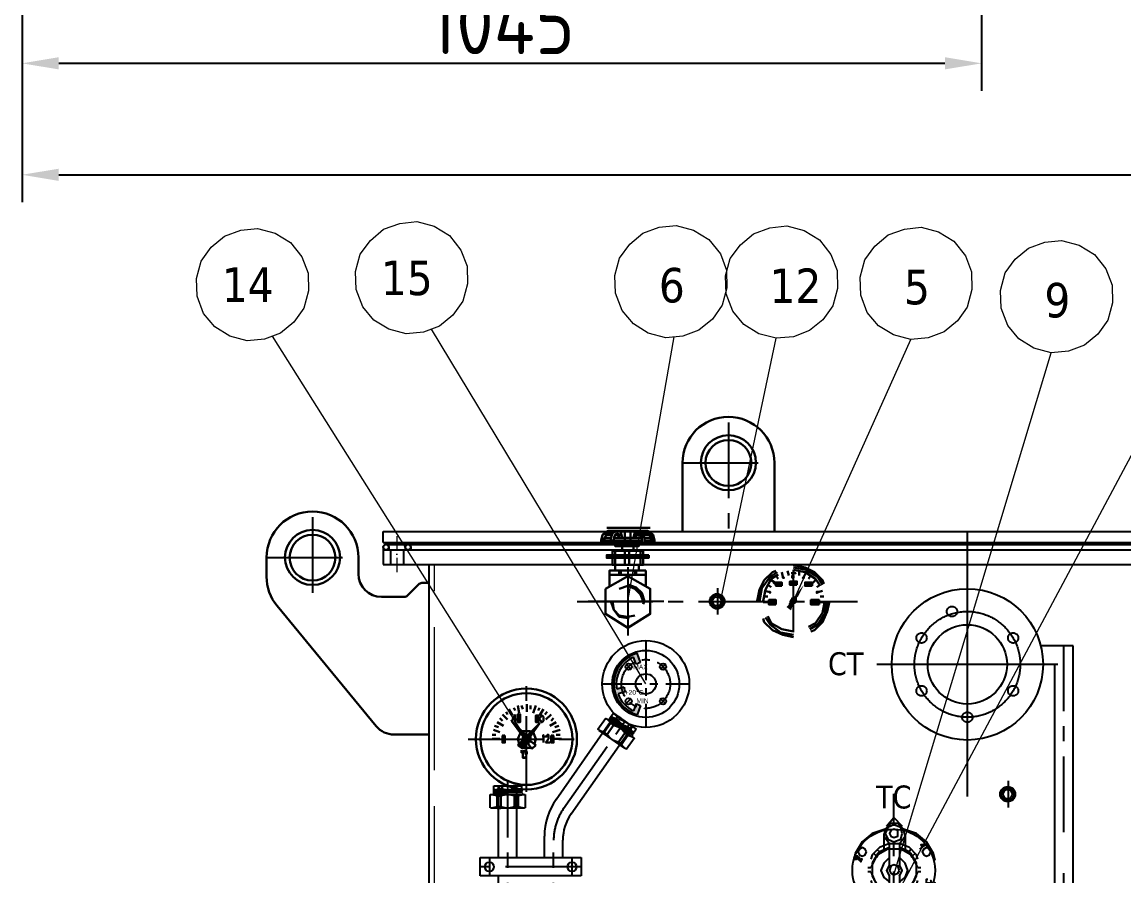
# Model space of a CAD drawing. Header units: millimetres. Extents: x 198976 to 421125, y -418833 to -203687.
# Drawn here: x 204033 to 205233, y -207883 to -206952 of the extents above; entities that cross this region are included whole.
import ezdxf

# ---------------------------------------------------------------- set-up
doc = ezdxf.new("R2010")
doc.units = ezdxf.units.MM
doc.header["$LTSCALE"] = 13
for name, pattern in [('ACAD_ISO02W100', [15, 12, -3]), ('ACAD_ISO10W100', [18, 12, -3, 0, -3]), ('CENTER', [50.8, 31.75, -6.35, 6.35, -6.35]), ('CENTERX2', [101.6, 63.5, -12.7, 12.7, -12.7]), ('HIDDEN', [9.525, 6.35, -3.175])]:
    doc.linetypes.add(name, pattern=pattern)
doc.layers.get('0').update_dxf_attribs({"color": 1, "linetype": 'CENTER'})
for name, color, linetype in [('1', 4, 'Continuous'), ('2细线层', 4, 'Continuous'), ('4', 2, 'HIDDEN'), ('粗实线', 4, 'Continuous')]:
    doc.layers.add(name, color=color, linetype=linetype)
doc.layers.add('标注、文本', color=3, linetype='Continuous', lineweight=25)
doc.layers.add('铁心', color=3, linetype='Continuous', lineweight=0)
doc.styles.add('Note Text (ANSI)', font='arial.ttf')
doc.styles.get("Standard").update_dxf_attribs({"font": 'gbenor.shx', "bigfont": 'gbcbig.shx'})
doc.styles.add('Tahoma$001', font='tahoma.ttf', dxfattribs={"height": 2.159784})
doc.styles.add('Tahoma_txtstyle_37.59_0_0', font='tahoma.ttf')
doc.dimstyles.new('1-15', dxfattribs={"dimscale": 20, "dimtxt": 3.5, "dimasz": 2, "dimexe": 1.5, "dimexo": 0.5, "dimgap": 0.5, "dimtad": 1, "dimtoh": 1, "dimdec": 1, "dimdsep": 46, "dimtxsty": 'Standard', "dimcen": 2.5, "dimclrd": 3, "dimclre": 3, "dimclrt": 3, "dimadec": 0, "dimazin": 2, "dimtfac": 1, "dimtdec": 1, "dimtmove": 0, "dimatfit": 2, "dimfxl": 1, "dimarcsym": 0})

# ---------------------------------------------------------------- blocks, each defined once
blk = doc.blocks.new('A$C0AD52951')
at = {"layer": '粗实线'}
h = blk.add_hatch(color=256, dxfattribs=at)
h.dxf.hatch_style = 2
h.paths.add_polyline_path([(2.19, 41.7), (1.1, 41.7), (2.19, 41.7), (3.29, 40.6), (3.29, 39.5), (4.39, 39.5), (4.39, 38.4), (5.49, 38.4), (5.49, 37.31), (6.58, 39.5), (5.49, 39.5), (4.39, 38.4), (4.39, 39.5), (4.39, 40.6), (3.29, 40.6), (3.29, 41.7)])
h = blk.add_hatch(color=256, dxfattribs=at)
h.dxf.hatch_style = 2
h.paths.add_polyline_path([(1.1, 41.7), (1.1, 40.6), (1.1, 39.5), (2.19, 39.5), (2.19, 40.6), (1.1, 40.6), (1.1, 41.7), (2.19, 41.7)])
h = blk.add_hatch(color=256, dxfattribs=at)
h.dxf.hatch_style = 2
h.paths.add_polyline_path([(6.58, 10.97), (7.68, 10.97), (10.97, 13.17), (10.97, 14.26)])
for points in [[(25.24, 64.74), (30.72, 71.32), (37.31, 64.74)], [(24.14, 62.54), (14.26, 59.25), (6.58, 52.67), (1.1, 43.89), (0, 38.4)], [(35.11, 51.57), (39.5, 57.06), (38.4, 62.54), (34.02, 66.93), (28.53, 66.93), (24.14, 62.54), (23.04, 57.06), (27.43, 51.57)], [(62.54, 38.4), (61.45, 43.89), (55.96, 52.67), (48.28, 59.25), (38.4, 62.54)], [(27.43, 51.57), (19.75, 48.28), (14.26, 42.79), (13.17, 39.5)], [(23.04, 59.25), (23.04, 47.18)], [(27.43, 35.11), (27.43, 51.57), (35.11, 51.57), (35.11, 35.11)], [(49.38, 39.5), (48.28, 42.79), (42.79, 48.28), (35.11, 51.57)], [(39.5, 59.25), (39.5, 47.18)], [(27.43, 48.28), (18.65, 43.89), (14.26, 36.21), (14.26, 26.33), (18.65, 18.65), (27.43, 13.17), (35.11, 13.17), (35.11, 4.39), (27.43, 4.39), (27.43, 13.17)], [(44.99, 40.6), (43.89, 42.79), (36.21, 47.18), (26.33, 47.18), (18.65, 42.79), (17.56, 40.6)], [(35.11, 13.17), (43.89, 18.65), (48.28, 26.33), (48.28, 36.21), (43.89, 43.89), (35.11, 48.28)], [(54.86, 50.47), (50.47, 47.18)], [(54.86, 50.47), (51.57, 50.47), (52.67, 48.28)], [(27.43, 40.6), (23.04, 36.21), (20.85, 30.72), (23.04, 25.24), (27.43, 21.95)], [(27.43, 35.11), (25.24, 30.72), (27.43, 26.33)], [(35.11, 21.95), (39.5, 25.24), (41.7, 30.72), (39.5, 36.21), (35.11, 40.6)], [(35.11, 26.33), (37.31, 30.72), (35.11, 35.11)], [(35.11, 26.33), (35.11, 13.17), (27.43, 13.17), (27.43, 26.33)], [(0, 21.95), (2.19, 15.36), (8.78, 7.68), (16.46, 1.1), (23.04, 0)], [(13.17, 23.04), (14.26, 19.75), (19.75, 14.26), (27.43, 10.97)], [(15.36, 24.14), (19.75, 17.56), (28.53, 14.26)], [(34.02, 14.26), (42.79, 17.56), (47.18, 24.14)], [(35.11, 10.97), (42.79, 14.26), (48.28, 19.75), (49.38, 23.04)], [(39.5, 0), (46.09, 1.1), (53.77, 7.68), (60.35, 15.36), (62.54, 21.95)], [(60.35, 19.75), (60.35, 20.85), (59.25, 23.04), (59.25, 21.95), (59.25, 20.85), (58.16, 20.85), (57.06, 20.85), (55.96, 20.85), (55.96, 21.95), (55.96, 23.04), (55.96, 24.14), (57.06, 24.14)], [(34.02, 14.26), (32.92, 15.36), (30.72, 16.46), (29.63, 15.36), (28.53, 14.26)], [(34.02, 14.26), (32.92, 15.36), (30.72, 16.46), (29.63, 15.36), (28.53, 14.26)]]:
    blk.add_lwpolyline(points, dxfattribs=at)
for points in [[(37.31, 59.25), (36.21, 63.64), (30.72, 65.84), (26.33, 63.64), (24.14, 59.25), (26.33, 54.86), (30.72, 52.67), (36.21, 54.86)], [(34.02, 59.25), (34.02, 61.45), (30.72, 62.54), (28.53, 61.45), (27.43, 59.25), (28.53, 57.06), (30.72, 55.96), (34.02, 57.06)], [(9.88, 44.99), (8.78, 47.18), (6.58, 48.28), (4.39, 47.18), (3.29, 44.99), (4.39, 42.79), (6.58, 41.7), (8.78, 42.79)], [(59.25, 44.99), (58.16, 47.18), (55.96, 48.28), (53.77, 47.18), (52.67, 44.99), (53.77, 42.79), (55.96, 41.7), (58.16, 42.79)], [(2.19, 41.7), (1.1, 41.7), (2.19, 41.7), (3.29, 40.6), (3.29, 39.5), (4.39, 39.5), (4.39, 38.4), (5.49, 38.4), (5.49, 37.31), (6.58, 39.5), (5.49, 39.5), (4.39, 38.4), (4.39, 39.5), (4.39, 40.6), (3.29, 40.6), (3.29, 41.7)], [(1.1, 41.7), (1.1, 40.6), (1.1, 39.5), (2.19, 39.5), (2.19, 40.6), (1.1, 40.6), (1.1, 41.7), (2.19, 41.7)], [(35.11, 30.72), (34.02, 34.02), (30.72, 35.11), (28.53, 34.02), (27.43, 30.72), (28.53, 28.53), (30.72, 27.43), (34.02, 28.53)], [(9.88, 16.46), (8.78, 19.75), (6.58, 19.75), (4.39, 19.75), (3.29, 16.46), (4.39, 14.26), (6.58, 13.17), (8.78, 14.26)], [(59.25, 16.46), (58.16, 19.75), (55.96, 19.75), (53.77, 19.75), (52.67, 16.46), (53.77, 14.26), (55.96, 13.17), (58.16, 14.26)], [(6.58, 10.97), (7.68, 10.97), (10.97, 13.17), (10.97, 14.26)], [(7.68, 10.97), (8.78, 10.97)]]:
    blk.add_lwpolyline(points, close=True, dxfattribs=at)
for points in [[(17.56, 41.7), (17.56, 41.7), (15.36, 43.89), (15.36, 43.89)], [(17.56, 47.18), (17.56, 47.18), (19.75, 44.99), (19.75, 44.99)], [(27.43, 48.28), (27.43, 48.28), (19.75, 44.99), (19.75, 44.99)], [(42.79, 44.99), (42.79, 44.99), (35.11, 48.28), (35.11, 48.28)], [(42.79, 44.99), (42.79, 44.99), (43.89, 47.18), (43.89, 47.18)], [(47.18, 43.89), (47.18, 43.89), (44.99, 41.7), (44.99, 41.7)], [(17.56, 41.7), (17.56, 41.7), (13.17, 32.92), (13.17, 32.92)], [(49.38, 32.92), (49.38, 32.92), (44.99, 41.7), (44.99, 41.7)], [(10.97, 32.92), (10.97, 32.92), (13.17, 32.92), (13.17, 32.92)], [(13.17, 29.63), (13.17, 29.63), (10.97, 29.63), (10.97, 29.63)], [(13.17, 29.63), (13.17, 29.63), (17.56, 19.75), (17.56, 19.75)], [(44.99, 19.75), (44.99, 19.75), (49.38, 29.63), (49.38, 29.63)], [(49.38, 32.92), (49.38, 32.92), (51.57, 32.92), (51.57, 32.92)], [(51.57, 29.63), (51.57, 29.63), (49.38, 29.63), (49.38, 29.63)], [(15.36, 17.56), (15.36, 17.56), (17.56, 19.75), (17.56, 19.75)], [(19.75, 17.56), (19.75, 17.56), (17.56, 15.36), (17.56, 15.36)], [(19.75, 17.56), (19.75, 17.56), (27.43, 13.17), (27.43, 13.17)], [(35.11, 13.17), (35.11, 13.17), (42.79, 17.56), (42.79, 17.56)], [(43.89, 15.36), (43.89, 15.36), (42.79, 17.56), (42.79, 17.56)], [(44.99, 19.75), (44.99, 19.75), (47.18, 17.56), (47.18, 17.56)]]:
    blk.add_open_spline(points, degree=3, dxfattribs=at)
blk = doc.blocks.new('A$C104F2B00')
at = {"layer": '标注、文本'}
blk.add_circle((45, 45), 45, dxfattribs=at)
at = {"layer": '标注、文本', "xscale": 1.4175, "yscale": 1.4175, "zscale": 1.4175}
blk.add_blockref('A$C0AD52951', (1.4, 1.4), dxfattribs=at)
at = {"layer": '标注、文本', "style": 'Tahoma$001'}
blk.add_text('TC', height=25, dxfattribs=at).set_placement((25.7, 112.5))
blk = doc.blocks.new('A$C27D37FBA')
at = {"layer": '1', "color": 1, "linetype": 'CENTERX2', "lineweight": -3, "ltscale": 0.1}
for p, q in [((43.3, 74.3), (43.3, 0)), ((0, 37.2), (86.6, 37.2))]:
    blk.add_line(p, q, dxfattribs=at)
at = {"layer": '粗实线', "lineweight": 30}
for points in [[(21.9, 114.1), (18.9, 112.6), (15.8, 109.6)], [(21.9, 112.6), (18.9, 111.1), (15.8, 109.6)], [(21.9, 111.1), (20.4, 109.6), (18.9, 108)], [(21.9, 109.6), (20.4, 109.6), (18.9, 108)], [(34.1, 114.1), (31.1, 114.1), (26.5, 111.1), (25, 106.5)], [(31.1, 111.1), (29.5, 109.6), (28, 106.5)], [(31.1, 109.6), (29.5, 109.6), (28, 106.5)], [(34.1, 106.5), (34.1, 109.6), (32.6, 111.1)], [(34.1, 106.5), (32.6, 109.6)], [(37.2, 106.5), (35.7, 112.6), (34.1, 114.1)], [(34.1, 109.6), (34.1, 111.1)], [(49.4, 106.5), (50.9, 112.6), (50.9, 114.1)], [(54, 111.1), (52.4, 111.1), (52.4, 109.6), (52.4, 106.5)], [(54, 109.6), (52.4, 109.6)], [(61.6, 106.5), (58.5, 111.1), (54, 114.1)], [(58.5, 106.5), (57, 109.6), (54, 111.1)], [(58.5, 106.5), (57, 109.6), (54, 109.6)], [(70.8, 109.6), (67.7, 112.6), (64.7, 114.1)], [(69.2, 109.6), (67.7, 111.1), (64.7, 112.6)], [(67.7, 108), (66.2, 109.6), (64.7, 111.1)], [(67.7, 108), (66.2, 109.6), (64.7, 109.6)], [(72.3, 103.5), (72.3, 100.4), (14.3, 100.4), (14.3, 103.5)], [(61.6, 103.5), (72.3, 103.5), (72.3, 100.4), (14.3, 100.4), (14.3, 103.5), (25, 103.5)], [(28, 100.4), (28, 106.5), (28, 103.5)], [(28, 103.5), (58.5, 103.5)], [(58.5, 100.4), (58.5, 106.5), (58.5, 103.5)], [(26.5, 87.5), (26.5, 92.1), (60.1, 92.1), (60.1, 87.5)], [(60.1, 84.5), (60.1, 76.9), (26.5, 76.9), (26.5, 84.5)], [(60.1, 37.2), (57, 44.8), (50.9, 50.9), (43.3, 54), (34.1, 50.9)], [(60.1, 34.1), (61.6, 37.2), (58.5, 46.3), (52.4, 52.4), (43.3, 55.5)], [(25, 37.2), (28, 28), (34.1, 20.4), (43.3, 18.9), (44.8, 18.9)], [(26.5, 37.2), (28, 28), (34.1, 21.9), (43.3, 20.4), (50.9, 21.9)], [(60.1, 37.2), (60.1, 38.7)]]:
    blk.add_lwpolyline(points, dxfattribs=at)
for points in [[(55.5, 100.4), (55.5, 97.4), (29.5, 97.4), (29.5, 100.4)], [(49.4, 97.4), (49.4, 92.1), (37.2, 92.1), (37.2, 97.4)], [(66.2, 87.5), (66.2, 86), (20.4, 86), (20.4, 87.5)], [(66.2, 86), (66.2, 84.5), (20.4, 84.5), (20.4, 86)], [(55.5, 76.9), (55.5, 70.7), (29.5, 70.7), (29.5, 76.9)], [(18.9, 50.9), (18.9, 23.4), (43.3, 8.2), (67.7, 23.4), (67.7, 50.9), (43.3, 64.6)], [(63.1, 70.7), (63.1, 66.2), (23.4, 66.2), (23.4, 70.7)]]:
    blk.add_lwpolyline(points, close=True, dxfattribs=at)
for points in [[(14.3, 103.5), (14.3, 103.5), (15.8, 109.6), (15.8, 109.6)], [(14.3, 103.5), (14.3, 103.5), (15.8, 109.6), (15.8, 109.6)], [(15.8, 103.5), (15.8, 103.5), (18.9, 108), (18.9, 108)], [(17.3, 103.5), (17.3, 103.5), (18.9, 108), (18.9, 108)], [(20.4, 117.2), (20.4, 117.2), (67.7, 117.2), (67.7, 117.2)], [(21.9, 114.1), (21.9, 114.1), (64.7, 114.1), (64.7, 114.1)], [(21.9, 112.6), (21.9, 112.6), (28, 112.6), (28, 112.6)], [(21.9, 111.1), (21.9, 111.1), (26.5, 111.1), (26.5, 111.1)], [(21.9, 109.6), (21.9, 109.6), (26.5, 109.6), (26.5, 109.6)], [(31.1, 111.1), (31.1, 111.1), (32.6, 111.1), (32.6, 111.1)], [(31.1, 109.6), (31.1, 109.6), (32.6, 109.6), (32.6, 109.6)], [(40.2, 114.1), (40.2, 114.1), (40.2, 100.4), (40.2, 100.4)], [(46.3, 114.1), (46.3, 114.1), (46.3, 100.4), (46.3, 100.4)], [(54, 114.1), (54, 114.1), (50.9, 114.1), (50.9, 114.1)], [(50.9, 112.6), (50.9, 112.6), (50.9, 114.1), (50.9, 114.1)], [(52.4, 109.6), (52.4, 109.6), (50.9, 106.5), (50.9, 106.5)], [(54, 111.1), (54, 111.1), (54, 112.6), (54, 112.6)], [(54, 109.6), (54, 109.6), (54, 111.1), (54, 111.1)], [(64.7, 112.6), (64.7, 112.6), (57, 112.6), (57, 112.6)], [(64.7, 111.1), (64.7, 111.1), (60.1, 111.1), (60.1, 111.1)], [(64.7, 109.6), (64.7, 109.6), (60.1, 109.6), (60.1, 109.6)], [(69.2, 103.5), (69.2, 103.5), (67.7, 108), (67.7, 108)], [(69.2, 103.5), (69.2, 103.5), (67.7, 108), (67.7, 108)], [(72.3, 103.5), (72.3, 103.5), (69.2, 109.6), (69.2, 109.6)], [(72.3, 103.5), (72.3, 103.5), (70.8, 109.6), (70.8, 109.6)], [(25, 103.5), (25, 103.5), (17.3, 103.5), (17.3, 103.5)], [(18.9, 106.5), (18.9, 106.5), (25, 106.5), (25, 106.5)], [(25, 106.5), (25, 106.5), (25, 100.4), (25, 100.4)], [(25, 103.5), (25, 103.5), (28, 103.5), (28, 103.5)], [(28, 106.5), (28, 106.5), (58.5, 106.5), (58.5, 106.5)], [(58.5, 103.5), (58.5, 103.5), (28, 103.5), (28, 103.5)], [(61.6, 106.5), (61.6, 106.5), (67.7, 106.5), (67.7, 106.5)], [(67.7, 106.5), (67.7, 106.5), (61.6, 106.5), (61.6, 106.5)], [(61.6, 106.5), (61.6, 106.5), (61.6, 100.4), (61.6, 100.4)], [(72.3, 103.5), (72.3, 103.5), (61.6, 103.5), (61.6, 103.5)], [(61.6, 103.5), (61.6, 103.5), (69.2, 103.5), (69.2, 103.5)], [(72.3, 100.4), (72.3, 100.4), (72.3, 103.5), (72.3, 103.5)], [(29.5, 92.1), (29.5, 92.1), (29.5, 87.5), (29.5, 87.5)], [(29.5, 84.5), (29.5, 84.5), (29.5, 76.9), (29.5, 76.9)], [(40.2, 92.1), (40.2, 92.1), (40.2, 87.5), (40.2, 87.5)], [(40.2, 84.5), (40.2, 84.5), (40.2, 76.9), (40.2, 76.9)], [(44.8, 92.1), (44.8, 92.1), (44.8, 87.5), (44.8, 87.5)], [(44.8, 84.5), (44.8, 84.5), (44.8, 76.9), (44.8, 76.9)], [(57, 92.1), (57, 92.1), (57, 87.5), (57, 87.5)], [(57, 84.5), (57, 84.5), (57, 76.9), (57, 76.9)], [(23.4, 66.2), (23.4, 66.2), (23.4, 54), (23.4, 54)], [(34.1, 70.7), (34.1, 70.7), (34.1, 66.2), (34.1, 66.2)], [(35.7, 70.7), (35.7, 70.7), (35.7, 66.2), (35.7, 66.2)], [(50.9, 70.7), (50.9, 70.7), (50.9, 66.2), (50.9, 66.2)], [(52.4, 70.7), (52.4, 70.7), (52.4, 66.2), (52.4, 66.2)], [(63.1, 66.2), (63.1, 66.2), (63.1, 54), (63.1, 54)]]:
    blk.add_open_spline(points, degree=3, dxfattribs=at)
blk = doc.blocks.new('A$C611D0E0A')
at = {"layer": '粗实线', "lineweight": 30}
h = blk.add_hatch(color=256, dxfattribs=at)
h.dxf.hatch_style = 2
h.paths.add_polyline_path([(0.931, 2.201), (0.931, 2.159), (0.974, 2.159)])
h = blk.add_hatch(color=256, dxfattribs=at)
h.dxf.hatch_style = 2
h.paths.add_polyline_path([(1.185, 1.905), (1.439, 1.905), (1.439, 2.032), (1.185, 2.032)])
h = blk.add_hatch(color=256, dxfattribs=at)
h.dxf.hatch_style = 2
h.paths.add_polyline_path([(1.693, 2.201), (1.651, 2.159), (1.693, 2.159)])
h = blk.add_hatch(color=256, dxfattribs=at)
h.dxf.hatch_style = 2
h.paths.add_polyline_path([(0.423, 1.651), (0.466, 1.651), (0.466, 1.609)])
h = blk.add_hatch(color=256, dxfattribs=at)
h.dxf.hatch_style = 2
h.paths.add_polyline_path([(0.593, 1.99), (0.635, 1.99), (0.635, 1.947)])
h = blk.add_hatch(color=256, dxfattribs=at)
h.dxf.hatch_style = 2
h.paths.add_polyline_path([(0.635, 1.863), (0.889, 1.863), (0.889, 1.99), (0.635, 1.99)])
h = blk.add_hatch(color=256, dxfattribs=at)
h.dxf.hatch_style = 2
h.paths.add_polyline_path([(0.931, 1.905), (1.143, 1.482), (1.27, 1.482)])
h = blk.add_hatch(color=256, dxfattribs=at)
h.dxf.hatch_style = 2
h.paths.add_polyline_path([(1.736, 1.863), (1.947, 1.863), (1.947, 1.99), (1.736, 1.99)])
h = blk.add_hatch(color=256, dxfattribs=at)
h.dxf.hatch_style = 2
h.paths.add_polyline_path([(1.99, 1.99), (1.947, 1.947), (1.99, 1.947)])
h = blk.add_hatch(color=256, dxfattribs=at)
h.dxf.hatch_style = 2
h.paths.add_polyline_path([(1.99, 1.99), (2.032, 1.99), (1.99, 1.947)])
h = blk.add_hatch(color=256, dxfattribs=at)
h.dxf.hatch_style = 2
h.paths.add_polyline_path([(2.159, 1.651), (2.201, 1.651), (2.159, 1.609)])
h = blk.add_hatch(color=256, dxfattribs=at)
h.dxf.hatch_style = 2
h.paths.add_polyline_path([(0.381, 1.185), (0.677, 1.185), (0.677, 1.355), (0.381, 1.355)])
h = blk.add_hatch(color=256, dxfattribs=at)
h.dxf.hatch_style = 2
h.paths.add_polyline_path([(1.143, 1.482), (1.185, 1.439), (1.397, 1.439)])
h = blk.add_hatch(color=256, dxfattribs=at)
h.dxf.hatch_style = 2
h.paths.add_polyline_path([(1.143, 1.482), (1.27, 1.482), (1.397, 1.439)])
h = blk.add_hatch(color=256, dxfattribs=at)
h.dxf.hatch_style = 2
h.paths.add_polyline_path([(1.185, 1.355), (1.143, 1.312), (1.439, 1.312)])
h = blk.add_hatch(color=256, dxfattribs=at)
h.dxf.hatch_style = 2
h.paths.add_polyline_path([(1.143, 1.312), (1.185, 1.27), (1.439, 1.27)])
h = blk.add_hatch(color=256, dxfattribs=at)
h.dxf.hatch_style = 2
h.paths.add_polyline_path([(1.143, 1.312), (1.439, 1.312), (1.439, 1.27)])
h = blk.add_hatch(color=256, dxfattribs=at)
h.dxf.hatch_style = 2
h.paths.add_polyline_path([(1.185, 1.439), (1.185, 1.397), (1.397, 1.397)])
h = blk.add_hatch(color=256, dxfattribs=at)
h.dxf.hatch_style = 2
h.paths.add_polyline_path([(1.185, 1.439), (1.397, 1.439), (1.397, 1.397)])
h = blk.add_hatch(color=256, dxfattribs=at)
h.dxf.hatch_style = 2
h.paths.add_polyline_path([(1.185, 1.397), (1.185, 1.355), (1.439, 1.355)])
h = blk.add_hatch(color=256, dxfattribs=at)
h.dxf.hatch_style = 2
h.paths.add_polyline_path([(1.185, 1.397), (1.397, 1.397), (1.439, 1.355)])
h = blk.add_hatch(color=256, dxfattribs=at)
h.dxf.hatch_style = 2
h.paths.add_polyline_path([(1.185, 1.355), (1.439, 1.355), (1.439, 1.312)])
h = blk.add_hatch(color=256, dxfattribs=at)
h.dxf.hatch_style = 2
h.paths.add_polyline_path([(1.185, 1.27), (1.228, 1.228), (1.482, 1.228)])
h = blk.add_hatch(color=256, dxfattribs=at)
h.dxf.hatch_style = 2
h.paths.add_polyline_path([(1.185, 1.27), (1.439, 1.27), (1.482, 1.228)])
h = blk.add_hatch(color=256, dxfattribs=at)
h.dxf.hatch_style = 2
h.paths.add_polyline_path([(1.228, 1.228), (1.312, 1.185), (1.482, 1.185)])
h = blk.add_hatch(color=256, dxfattribs=at)
h.dxf.hatch_style = 2
h.paths.add_polyline_path([(1.228, 1.228), (1.482, 1.228), (1.482, 1.185)])
h = blk.add_hatch(color=256, dxfattribs=at)
h.dxf.hatch_style = 2
h.paths.add_polyline_path([(1.947, 1.185), (2.201, 1.185), (2.201, 1.355), (1.947, 1.355)])
h = blk.add_hatch(color=256, dxfattribs=at)
h.dxf.hatch_style = 2
h.paths.add_polyline_path([(1.312, 1.185), (1.355, 1.101), (1.566, 1.101)])
h = blk.add_hatch(color=256, dxfattribs=at)
h.dxf.hatch_style = 2
h.paths.add_polyline_path([(1.312, 1.185), (1.482, 1.185), (1.566, 1.101)])
h = blk.add_hatch(color=256, dxfattribs=at)
h.dxf.hatch_style = 2
h.paths.add_polyline_path([(1.355, 1.101), (1.566, 1.101), (1.397, 0.974)])
for points in [[(1.312, 2.625), (0.889, 2.54), (0.55, 2.371), (0.254, 2.074), (0.212, 1.947)], [(1.312, 2.54), (0.847, 2.455), (0.423, 2.201), (0.254, 1.905)], [(1.312, 2.455), (0.889, 2.371), (0.508, 2.117), (0.339, 1.863)], [(2.625, 1.312), (2.54, 1.736), (2.371, 2.074), (2.074, 2.371), (1.947, 2.413)], [(2.413, 1.312), (2.328, 1.736), (2.117, 2.117), (1.863, 2.286)], [(2.54, 1.312), (2.455, 1.778), (2.159, 2.201), (1.905, 2.371)], [(0, 1.312), (0.085, 0.931), (0.254, 0.55), (0.55, 0.254), (0.677, 0.212)], [(0.085, 1.312), (0.169, 0.847), (0.423, 0.466), (0.72, 0.296)], [(0.169, 1.312), (0.254, 0.889), (0.508, 0.508), (0.762, 0.381)], [(2.54, 1.312), (2.54, 1.355)], [(2.625, 1.312), (2.625, 1.355)], [(1.312, 0.212), (1.736, 0.296), (2.117, 0.508), (2.244, 0.762)], [(1.312, 0.085), (1.778, 0.169), (2.159, 0.466), (2.328, 0.72)], [(1.312, 0), (1.693, 0.085), (2.074, 0.254), (2.371, 0.55), (2.413, 0.677)]]:
    blk.add_lwpolyline(points, dxfattribs=at)
for points in [[(0.931, 2.201), (0.974, 2.159), (0.931, 2.159)], [(1.185, 1.905), (1.439, 1.905), (1.439, 2.032), (1.185, 2.032)], [(1.397, 2.328), (1.228, 2.328)], [(1.312, 2.244), (1.312, 2.201), (1.312, 2.159), (1.355, 2.159), (1.355, 2.201), (1.355, 2.244)], [(1.693, 2.201), (1.693, 2.159), (1.651, 2.159)], [(1.693, 2.201), (1.651, 2.159), (1.693, 2.159)], [(0.381, 1.651), (0.466, 1.609), (0.466, 1.651), (0.423, 1.651)], [(0.593, 1.99), (0.635, 1.947)], [(0.635, 1.863), (0.889, 1.863), (0.889, 1.99), (0.635, 1.99)], [(1.736, 1.863), (1.947, 1.863), (1.947, 1.99), (1.736, 1.99)], [(2.032, 1.99), (1.99, 1.947), (1.947, 1.947), (1.99, 1.99)], [(1.99, 1.99), (1.947, 1.947), (1.99, 1.947), (2.032, 1.99)], [(2.201, 1.651), (2.159, 1.609), (2.159, 1.651)], [(2.201, 1.651), (2.159, 1.609), (2.159, 1.651)], [(0.339, 1.27), (0.381, 1.27)], [(0.381, 1.185), (0.677, 1.185), (0.677, 1.355), (0.381, 1.355)], [(1.947, 1.185), (2.201, 1.185), (2.201, 1.355), (1.947, 1.355)], [(2.286, 1.27), (2.201, 1.27)], [(2.286, 1.27), (2.201, 1.27)]]:
    blk.add_lwpolyline(points, close=True, dxfattribs=at)
for points in [[(1.101, 2.413), (1.101, 2.413), (1.101, 2.244), (1.101, 2.244)], [(1.312, 2.455), (1.312, 2.455), (1.312, 2.286), (1.312, 2.286)], [(1.524, 2.413), (1.524, 2.413), (1.482, 2.244), (1.482, 2.244)], [(0.508, 2.074), (0.508, 2.074), (0.593, 1.99), (0.593, 1.99)], [(0.677, 2.244), (0.677, 2.244), (0.762, 2.117), (0.762, 2.117)], [(0.847, 2.371), (0.847, 2.371), (0.931, 2.201), (0.931, 2.201)], [(1.736, 2.371), (1.736, 2.371), (1.693, 2.201), (1.693, 2.201)], [(1.947, 2.244), (1.947, 2.244), (1.863, 2.117), (1.863, 2.117)], [(2.117, 2.074), (2.117, 2.074), (1.99, 1.99), (1.99, 1.99)], [(0.254, 1.693), (0.254, 1.693), (0.381, 1.651), (0.381, 1.651)], [(0.339, 1.905), (0.339, 1.905), (0.466, 1.82), (0.466, 1.82)], [(2.244, 1.905), (2.244, 1.905), (2.117, 1.82), (2.117, 1.82)], [(2.371, 1.693), (2.371, 1.693), (2.201, 1.651), (2.201, 1.651)], [(0.169, 1.27), (0.169, 1.27), (0.339, 1.27), (0.339, 1.27)], [(0.212, 1.482), (0.212, 1.482), (0.339, 1.482), (0.339, 1.482)], [(2.413, 1.482), (2.413, 1.482), (2.244, 1.482), (2.244, 1.482)], [(2.413, 1.27), (2.413, 1.27), (2.286, 1.27), (2.286, 1.27)], [(2.413, 1.312), (2.413, 1.312), (2.413, 1.355), (2.413, 1.355)]]:
    blk.add_open_spline(points, degree=3, dxfattribs=at)
blk = doc.blocks.new('fgffg')
blk.add_hatch(color=256).paths.add_polyline_path([(26283.3, -83546.9, -0.054749), (26292.7, -83543.5), (26285.6, -83524, 0.757864), (26285.6, -83652), (26292.7, -83632.5, -0.054749), (26283.3, -83629), (26277.9, -83643.8, -0.201943), (26245.7, -83608.7), (26260.9, -83604.6, -0.054749), (26258.3, -83594.9), (26243.1, -83599, -0.342707), (26277.9, -83532.1)])
for p, q in [((26283.3, -83546.9), (26277.9, -83532.1)), ((26292.7, -83543.5), (26285.6, -83524)), ((26258.3, -83594.9), (26243.1, -83599)), ((26260.9, -83604.6), (26245.7, -83608.7)), ((26283.3, -83629), (26277.9, -83643.8)), ((26292.7, -83632.5), (26285.6, -83652))]:
    blk.add_line(p, q)
for radius, start, end in [(66.5, 105.6856, 254.3144), (61.5, 114.6661, 190.3339), (45.8, 103.7325, 116.2675), (61.5, 199.6661, 245.3339), (45.8, 188.7325, 201.2675), (45.8, 243.7325, 256.2675)]:
    blk.add_arc((26303.6, -83588), radius, start, end)
blk = doc.blocks.new('A$C6F763E90')
at = {"layer": '1', "color": 1, "linetype": 'CENTERX2', "lineweight": -3, "ltscale": 0.1}
for p, q in [((90.5, 181.1), (90.5, 0)), ((48.8, 132.3), (60.4, 120.7)), ((132.3, 132.3), (120.7, 120.7)), ((0, 90.5), (181.1, 90.5)), ((48.8, 48.8), (60.4, 60.4)), ((132.3, 48.8), (120.7, 60.4))]:
    blk.add_line(p, q, dxfattribs=at)
blk.add_circle((90.5, 90.5), 50.8, dxfattribs=at)
at = {"layer": '2细线层'}
for centre, radius in [((90.5, 90.5), 90.5), ((90.5, 90.5), 69.8), ((54.6, 126.5), 6.5), ((126.5, 126.5), 6.5), ((90.5, 90.5), 21.1), ((54.6, 54.6), 6.5), ((126.5, 54.6), 6.5)]:
    blk.add_circle(centre, radius, dxfattribs=at)
blk.add_blockref('fgffg', (-26213, 83678.5), dxfattribs=at)
at = {"layer": '2细线层', "style": 'Note Text (ANSI)'}
for s, p in [('MAX', (64.3, 121)), ('+20%%DC', (46.5, 67.9)), ('MIN', (70.9, 50.4))]:
    blk.add_text(s, height=10, dxfattribs=at).set_placement(p)
blk = doc.blocks.new('电缆管接头(M32)')
at = {"color": 1}
for p, q in [((15.2, 0), (-15.2, 0)), ((15.2, -4.5), (-15.2, -4.5))]:
    blk.add_line(p, q, dxfattribs=at)
at = {"color": 1, "lineweight": 15}
for p, q in [((-16, -5), (-15.2, -4.5)), ((-16, -5), (-15.2, -5.5)), ((-16, -5.9), (-15.2, -5.5)), ((-16, -5.9), (-15.2, -6.4)), ((-16, -6.9), (-15.2, -6.4)), ((-16, -6.9), (-15.2, -7.4)), ((-16, -7.9), (-15.2, -7.4)), ((-16, -7.9), (-16, -9.3)), ((16, -9.3), (-16, -9.3)), ((-15.2, -4.5), (15.2, -5.5)), ((-15.2, -5.5), (15.2, -6.4)), ((-15.2, -6.4), (15.2, -7.4)), ((-15.2, -7.4), (15.2, -8.3)), ((16, -5), (15.2, -4.5)), ((16, -5), (15.2, -5.5)), ((16, -5.9), (15.2, -5.5)), ((16, -5.9), (15.2, -6.4)), ((16, -6.9), (15.2, -6.4)), ((16, -6.9), (15.2, -7.4)), ((16, -7.9), (15.2, -7.4)), ((16, -7.9), (15.2, -8.3)), ((16, -8.8), (15.2, -8.3)), ((16, -8.8), (16, -9.3))]:
    blk.add_line(p, q, dxfattribs=at)
at = {"color": 1}
for points in [[(-15.2, 0), (-15.2, -4.2)], [(-9.2, 0), (-9.2, -3.4)], [(-9.2, 0), (-9.2, -3.4)], [(-6, 0), (-6, -3.4)], [(-6, -3.4), (-6, 0)], [(6, -3.4), (6, 0)], [(6, 0), (6, -3.4)], [(6, -3.4), (6, 0)], [(9.2, 0), (9.2, -3.4)], [(9.2, 0), (9.2, -3.4)], [(15.2, -4.2), (15.2, 0)], [(-19, -9.6), (-19, -23.9)], [(17.2, -9.3), (-17.2, -9.3)], [(-13.8, -4.5), (13.8, -4.5)], [(-7.5, -9.3), (-11.5, -9.3)], [(-11.5, -10.7), (-11.5, -22.9)], [(-11.5, -10.7), (-11.5, -22.9)], [(-9.2, -4.5), (-6, -4.5)], [(7.5, -9.3), (-7.5, -9.3)], [(-7.5, -10.7), (-7.5, -22.9)], [(-7.5, -22.9), (-7.5, -10.7)], [(-6, -4.5), (6, -4.5)], [(9.2, -4.5), (6, -4.5)], [(7.5, -9.3), (11.5, -9.3)], [(7.5, -22.9), (7.5, -10.7)], [(7.5, -10.7), (7.5, -22.9)], [(7.5, -22.9), (7.5, -10.7)], [(11.5, -10.7), (11.5, -22.9)], [(11.5, -10.7), (11.5, -22.9)], [(19, -23.9), (19, -9.6)], [(-17.2, -24.3), (17.2, -24.3)], [(-11.5, -24.3), (-7.5, -24.3)], [(-7.5, -24.3), (7.5, -24.3)], [(11.5, -24.3), (7.5, -24.3)]]:
    blk.add_lwpolyline(points, dxfattribs=at)
for points in [[(-6, -3.4), (-9.2, -3.4), (-9.2, 0), (-6, 0)], [(6, -3.4), (9.2, -3.4), (9.2, 0), (6, 0)], [(-7.5, -22.9), (-11.5, -22.9), (-11.5, -10.7), (-7.5, -10.7)], [(7.5, -22.9), (11.5, -22.9), (11.5, -10.7), (7.5, -10.7)]]:
    blk.add_lwpolyline(points, close=True, dxfattribs=at)
for centre, radius, start, end in [((-8.1, -59.8), 51.4, 100.2815, 102.2979), ((-26.4, -59.8), 51.4, 73.1437, 79.7185), ((-6.4, 35.9), 41.1, 257.7021, 259.7185), ((-21.1, 35.9), 41.1, 280.2815, 286.8563), ((7.4, -59.8), 51.4, 100.2815, 106.8563), ((5.9, 35.9), 41.1, 253.1437, 259.7185), ((-5.9, 35.9), 41.1, 280.2815, 286.8563), ((-7.4, -59.8), 51.4, 73.1437, 79.7185), ((21.1, 35.9), 41.1, 253.1437, 259.7185), ((26.4, -59.8), 51.4, 100.2815, 106.8563), ((6.4, 35.9), 41.1, 280.2815, 282.2979), ((8.1, -59.8), 51.4, 77.7021, 79.7185), ((-8.1, 26.3), 51.4, 257.7021, 259.7185), ((-26.4, 26.3), 51.4, 280.2815, 286.8563), ((7.4, 26.3), 51.4, 253.1437, 259.7185), ((-7.4, 26.3), 51.4, 280.2815, 286.8563), ((26.4, 26.3), 51.4, 253.1437, 259.7185), ((8.1, 26.3), 51.4, 280.2815, 282.2979)]:
    blk.add_arc(centre, radius, start, end, dxfattribs=at)
blk = doc.blocks.new('*D884')
at = {"layer": 'Defpoints', "color": 0, "transparency": 16777216}
for p in [(205077.8, -206549.6), (204032.7, -206625.6), (204032.7, -206997.2)]:
    blk.add_point(p, dxfattribs=at)
at = {"layer": '标注、文本', "color": 3, "lineweight": -2, "transparency": 16777216}
for p, q in [((205077.8, -206559.6), (205077.8, -207027.2)), ((204032.7, -206635.6), (204032.7, -207027.2)), ((205037.8, -206997.2), (204072.7, -206997.2))]:
    blk.add_line(p, q, dxfattribs=at)
at = {"layer": '标注、文本', "color": 3, "transparency": 16777216}
for points in [[(204072.7, -206990.5), (204072.7, -207003.8), (204032.7, -206997.2)], [(205037.8, -206990.5), (205037.8, -207003.8), (205077.8, -206997.2)]]:
    blk.add_solid(points, dxfattribs=at)
at = {"layer": '标注、文本', "color": 3, "transparency": 16777216, "insert": (204555.2, -206952.2), "char_height": 70, "attachment_point": 5}
blk.add_mtext('1045', dxfattribs=at)
blk = doc.blocks.new('*D885')
at = {"layer": 'Defpoints', "color": 0, "transparency": 16777216}
for p in [(204032.7, -206625.6), (206921.8, -206629.6), (206921.8, -207118.6)]:
    blk.add_point(p, dxfattribs=at)
at = {"layer": '标注、文本', "color": 3, "lineweight": -2, "transparency": 16777216}
for p, q in [((204032.7, -206635.6), (204032.7, -207148.6)), ((206921.8, -206639.6), (206921.8, -207148.6)), ((204072.7, -207118.6), (206881.8, -207118.6))]:
    blk.add_line(p, q, dxfattribs=at)
at = {"layer": '标注、文本', "color": 3, "transparency": 16777216}
for points in [[(204072.7, -207112), (204072.7, -207125.3), (204032.7, -207118.6)], [(206881.8, -207112), (206881.8, -207125.3), (206921.8, -207118.6)]]:
    blk.add_solid(points, dxfattribs=at)
at = {"layer": '标注、文本', "color": 3, "transparency": 16777216, "insert": (205477.2, -207073.6), "char_height": 70, "attachment_point": 5}
blk.add_mtext('2889', dxfattribs=at)

msp = doc.modelspace()

# ---------------------------------------------------------------- hatches: boundary and pattern name
at = {"layer": '粗实线', "lineweight": 30}
h = msp.add_hatch(color=256, dxfattribs=at)
h.dxf.hatch_style = 2
h.paths.add_polyline_path([(204596.35, -207716.27), (204583.78, -207728.84), (204587.97, -207728.84)])
h = msp.add_hatch(color=256, dxfattribs=at)
h.dxf.hatch_style = 2
h.paths.add_polyline_path([(204579.59, -207728.84), (204578.19, -207730.24), (204586.57, -207730.24)])
h = msp.add_hatch(color=256, dxfattribs=at)
h.dxf.hatch_style = 2
h.paths.add_polyline_path([(204579.59, -207728.84), (204587.97, -207728.84), (204586.57, -207730.24)])
h = msp.add_hatch(color=256, dxfattribs=at)
h.dxf.hatch_style = 2
h.paths.add_polyline_path([(204574, -207738.62), (204572.6, -207740.02), (204580.98, -207740.02)])
h = msp.add_hatch(color=256, dxfattribs=at)
h.dxf.hatch_style = 2
h.paths.add_polyline_path([(204572.6, -207740.02), (204580.98, -207740.02), (204578.19, -207744.21)])
h = msp.add_hatch(color=256, dxfattribs=at)
h.dxf.hatch_style = 2
h.paths.add_polyline_path([(204575.39, -207737.23), (204574, -207738.62), (204580.98, -207738.62)])
h = msp.add_hatch(color=256, dxfattribs=at)
h.dxf.hatch_style = 2
h.paths.add_polyline_path([(204574, -207738.62), (204580.98, -207738.62), (204580.98, -207740.02)])
h = msp.add_hatch(color=256, dxfattribs=at)
h.dxf.hatch_style = 2
h.paths.add_polyline_path([(204578.19, -207734.43), (204575.39, -207737.23), (204585.17, -207737.23)])
h = msp.add_hatch(color=256, dxfattribs=at)
h.dxf.hatch_style = 2
h.paths.add_polyline_path([(204575.39, -207737.23), (204585.17, -207737.23), (204580.98, -207738.62)])
h = msp.add_hatch(color=256, dxfattribs=at)
h.dxf.hatch_style = 2
h.paths.add_polyline_path([(204578.19, -207730.24), (204578.19, -207731.64), (204586.57, -207731.64)])
h = msp.add_hatch(color=256, dxfattribs=at)
h.dxf.hatch_style = 2
h.paths.add_polyline_path([(204578.19, -207730.24), (204586.57, -207730.24), (204586.57, -207731.64)])
h = msp.add_hatch(color=256, dxfattribs=at)
h.dxf.hatch_style = 2
h.paths.add_polyline_path([(204578.19, -207731.64), (204578.19, -207734.43), (204586.57, -207734.43)])
h = msp.add_hatch(color=256, dxfattribs=at)
h.dxf.hatch_style = 2
h.paths.add_polyline_path([(204578.19, -207731.64), (204586.57, -207731.64), (204586.57, -207734.43)])
h = msp.add_hatch(color=256, dxfattribs=at)
h.dxf.hatch_style = 2
h.paths.add_polyline_path([(204578.19, -207734.43), (204586.57, -207734.43), (204585.17, -207737.23)])
h = msp.add_hatch(color=256, dxfattribs=at)
h.dxf.hatch_style = 2
h.paths.add_polyline_path([(204576.79, -207747), (204576.79, -207748.4), (204576.79, -207747), (204578.19, -207747)])
h = msp.add_hatch(color=256, dxfattribs=at)
h.dxf.hatch_style = 2
h.paths.add_polyline_path([(204579.59, -207745.61), (204579.59, -207747), (204578.19, -207747), (204578.19, -207748.4), (204578.19, -207749.8), (204578.19, -207751.2), (204578.19, -207752.59), (204578.19, -207753.99), (204579.59, -207753.99), (204580.98, -207753.99), (204579.59, -207753.99), (204578.19, -207752.59), (204578.19, -207751.2), (204578.19, -207749.8), (204578.19, -207748.4), (204578.19, -207747), (204579.59, -207747), (204580.98, -207747)])
h = msp.add_hatch(color=256, dxfattribs=at)
h.dxf.hatch_style = 2
h.paths.add_polyline_path([(204582.38, -207752.59), (204580.98, -207752.59), (204580.98, -207753.99), (204579.59, -207753.99), (204580.98, -207753.99), (204580.98, -207752.59)])
h = msp.add_hatch(color=256, dxfattribs=at)
h.dxf.hatch_style = 2
h.paths.add_polyline_path([(204582.38, -207747), (204580.98, -207747), (204580.98, -207748.4), (204580.98, -207749.8), (204582.38, -207749.8)])

# ---------------------------------------------------------------- linework, layer by layer
for centre in [(205045.53, -207594.43), (205012.39, -207623.23), (205112.15, -207623.23), (205012.39, -207680.83), (205112.15, -207680.83), (205062.27, -207709.63)]:
    msp.add_circle(centre, 5.6)
at = {"layer": '1', "color": 1, "linetype": 'CENTERX2', "lineweight": -3, "ltscale": 0.1}
for p, q in [((204802.08, -207388.35), (204802.08, -207507.35)), ((204752.08, -207432.32), (204852.08, -207432.32)), ((204349.08, -207491.51), (204349.08, -207579.45)), ((204299.08, -207535.48), (204399.08, -207535.48)), ((204872.42, -207549.69), (204872.42, -207617.01)), ((204790.01, -207568.88), (204790.01, -207597.82)), ((204637.3, -207583.35), (204942.71, -207583.35)), ((205167.39, -207834.91), (205167.39, -207631.88)), ((204582.08, -207790.84), (204582.08, -207675.86)), ((204622.52, -207809.23), (204692.39, -207709.44)), ((204518.45, -207733.35), (204640.09, -207733.35)), ((204561.67, -208236.9), (204561.67, -207778.99)), ((205106.55, -207778.99), (205106.55, -207807.93)), ((204982.08, -207960.07), (204982.08, -207792.98)), ((204611.67, -208236.9), (204611.67, -207843.65)), ((204641.67, -207872.56), (204531.67, -207872.56)), ((204541.67, -207862.56), (204541.67, -207882.56)), ((204631.67, -207862.56), (204631.67, -207882.56)), ((205167.39, -208655.54), (205167.39, -207875.35))]:
    msp.add_line(p, q, dxfattribs=at)
msp.add_arc((204671.67, -207843.65), 60, 145, 180, dxfattribs=at)
at = {"layer": '4', "color": 1, "ltscale": 5}
for p, q in [((205062.27, -207796), (205062.27, -207508.07)), ((205160.83, -207652.03), (204963.71, -207652.03))]:
    msp.add_line(p, q, dxfattribs=at)
msp.add_circle((205062.27, -207652.03), 57.6, dxfattribs=at)
at = {"layer": '标注、文本'}
for p, q in [((204802.08, -207376.73), (204802.08, -207376.73)), ((204426.08, -207507.35), (206178.08, -207507.35)), ((204426.08, -207519.35), (204426.08, -207507.35)), ((204426.08, -207519.35), (206178.08, -207519.35)), ((204426.08, -207524.35), (204426.08, -207527.35)), ((204426.08, -207524.35), (204426.08, -207527.35)), ((204429.08, -207521.35), (206175.08, -207521.35)), ((204432.08, -207524.35), (204432.08, -207527.35)), ((204432.08, -207524.35), (204432.08, -207527.35)), ((204450.08, -207524.35), (204450.08, -207527.35)), ((204450.08, -207524.35), (204450.08, -207527.35)), ((204456.08, -207524.35), (204456.08, -207527.35)), ((204456.08, -207524.35), (204456.08, -207527.35)), ((204426.08, -207527.35), (206170.08, -207527.35)), ((204426.08, -207527.35), (204426.08, -207543.35)), ((204426.08, -207527.35), (204426.08, -207543.35)), ((204426.08, -207527.35), (204426.08, -207543.35)), ((204434.08, -207527.35), (204434.08, -207543.35)), ((204434.08, -207527.35), (204434.08, -207543.35)), ((204448.08, -207527.35), (204448.08, -207543.35)), ((204448.08, -207527.35), (204448.08, -207543.35)), ((204426.08, -207543.35), (206178.08, -207543.35)), ((204476.08, -209327.35), (204476.08, -207543.35)), ((205177.39, -207631.88), (205142.18, -207631.88)), ((205177.39, -207875.35), (205177.39, -207631.88)), ((205157.39, -207875.35), (205157.39, -207652.03)), ((204614.33, -207799.14), (204673.8, -207714.2)), ((204630.71, -207814.97), (204697.47, -207719.63)), ((204551.67, -207862.56), (204551.67, -207784.42)), ((204571.67, -207862.56), (204571.67, -207784.42)), ((204601.67, -207862.56), (204601.67, -207839.29)), ((204621.67, -207862.56), (204621.67, -207843.65)), ((204531.67, -207862.56), (204641.67, -207862.56)), ((204531.67, -207882.56), (204531.67, -207862.56)), ((204641.67, -207862.56), (204641.67, -207882.56)), ((204641.67, -207882.56), (204531.67, -207882.56)), ((204551.67, -208162.56), (204551.67, -207882.56)), ((205157.39, -208581.2), (205157.39, -207875.35)), ((205177.39, -208581.2), (205177.39, -207875.35))]:
    msp.add_line(p, q, dxfattribs=at)
at = {"layer": '标注、文本', "color": 4, "lineweight": 30}
for p, q in [((204752.08, -207507.35), (204752.08, -207432.33)), ((204852.08, -207507.35), (204852.08, -207432.32)), ((204299.08, -207556.48), (204299.08, -207535.49)), ((204399.08, -207553.47), (204399.08, -207535.48)), ((204452.61, -207576.98), (204464.62, -207564.84)), ((204468.17, -207563.35), (204476.08, -207563.35)), ((204449.05, -207578.47), (204424.08, -207578.47)), ((204310.51, -207588.29), (204418.58, -207719.37)), ((204475.91, -207728.47), (204437.87, -207728.47))]:
    msp.add_line(p, q, dxfattribs=at)
at = {"layer": '标注、文本', "color": 1, "linetype": 'ACAD_ISO10W100', "lineweight": 13, "ltscale": 0.1}
msp.add_line((204441.08, -207512.36), (204441.08, -207554.05), dxfattribs=at)
msp.add_line((204441.08, -207512.36), (204441.08, -207554.05), dxfattribs=at)
at = {"layer": '标注、文本', "color": 2, "linetype": 'ACAD_ISO02W100', "lineweight": 13}
msp.add_line((204482.08, -209327.35), (204482.08, -207543.35), dxfattribs=at)
at = {"layer": '标注、文本', "color": 4, "lineweight": 30}
for centre, radius in [((204802.08, -207432.32), 30), ((204802.08, -207432.57), 25), ((204349.08, -207535.48), 30), ((204349.08, -207535.73), 25), ((204582.08, -207733.35), 55), ((204582.08, -207733.35), 50)]:
    msp.add_circle(centre, radius, dxfattribs=at)
at = {"layer": '标注、文本'}
for centre, radius in [((204429.08, -207524.35), 3), ((204429.08, -207524.35), 3), ((204453.08, -207524.35), 3), ((204453.08, -207524.35), 3), ((205062.27, -207652.03), 82.4), ((204789.67, -207583.35), 8.2), ((204789.67, -207583.35), 5.05), ((205062.27, -207652.03), 43.2), ((205106.21, -207793.46), 8.2), ((205106.21, -207793.46), 5.05), ((204541.67, -207872.56), 5), ((204631.67, -207872.56), 5)]:
    msp.add_circle(centre, radius, dxfattribs=at)
at = {"layer": '标注、文本', "color": 4, "lineweight": 30}
for centre, radius, start, end in [((204802.08, -207432.33), 50, 90, 180), ((204802.08, -207432.33), 50, 0, 90), ((204349.08, -207535.49), 50, 90, 180), ((204349.08, -207535.49), 50, 0, 90), ((204349.08, -207556.48), 50, 180, 219.50586), ((204424.08, -207553.47), 25, 180, 270), ((204468.17, -207568.35), 5, 90, 135.33191), ((204449.05, -207573.47), 5, 270, 315.33191), ((204437.87, -207703.47), 25, 219.50586, 270)]:
    msp.add_arc(centre, radius, start, end, dxfattribs=at)
at = {"layer": '标注、文本'}
for centre, radius in [((204671.67, -207839.29), 70), ((204671.67, -207843.65), 50)]:
    msp.add_arc(centre, radius, 145, 180, dxfattribs=at)
at = {"layer": '粗实线', "lineweight": 30}
for points in [[(204580.98, -207728.84), (204565.62, -207713.48), (204578.19, -207730.24)], [(204569.81, -207706.49), (204567.01, -207712.08), (204571.2, -207712.08)], [(204569.81, -207706.49), (204569.81, -207714.87)], [(204583.78, -207728.84), (204596.35, -207716.27), (204586.57, -207730.24)], [(204575.39, -207727.45), (204572.6, -207733.03), (204574, -207738.62)], [(204586.57, -207724.65), (204576.79, -207724.65)], [(204583.78, -207728.84), (204579.59, -207728.84), (204578.19, -207731.64), (204578.19, -207734.43)], [(204590.76, -207738.62), (204592.16, -207733.03), (204589.36, -207726.05)], [(204599.14, -207730.24), (204600.54, -207730.24), (204600.54, -207728.84), (204600.54, -207737.23)], [(204603.33, -207731.64), (204603.33, -207730.24), (204604.73, -207730.24), (204604.73, -207728.84), (204606.13, -207728.84), (204606.13, -207730.24), (204606.13, -207731.64), (204606.13, -207733.03), (204603.33, -207737.23), (204607.53, -207737.23)], [(204578.19, -207744.21), (204572.6, -207740.02)], [(204580.98, -207738.62), (204585.17, -207737.23), (204586.57, -207734.43), (204586.57, -207730.24)], [(204578.19, -207742.81), (204586.57, -207742.81)]]:
    msp.add_lwpolyline(points, dxfattribs=at)
for points in [[(204574, -207706.49), (204572.6, -207706.49), (204572.6, -207707.89), (204572.6, -207710.68), (204572.6, -207713.48), (204572.6, -207714.87), (204574, -207714.87), (204575.39, -207714.87), (204575.39, -207713.48), (204575.39, -207710.68), (204575.39, -207707.89), (204575.39, -207706.49)], [(204593.56, -207707.89), (204592.16, -207707.89), (204592.16, -207709.29), (204592.16, -207710.68), (204593.56, -207710.68), (204594.95, -207710.68), (204594.95, -207712.08), (204594.95, -207713.48), (204594.95, -207714.87), (204593.56, -207714.87), (204592.16, -207714.87), (204592.16, -207713.48), (204592.16, -207712.08), (204592.16, -207710.68), (204593.56, -207710.68), (204594.95, -207710.68), (204594.95, -207709.29), (204594.95, -207707.89)], [(204597.75, -207707.89), (204597.75, -207709.29), (204596.35, -207710.68), (204596.35, -207712.08), (204597.75, -207713.48), (204597.75, -207714.87), (204599.14, -207714.87), (204600.54, -207713.48), (204600.54, -207712.08), (204600.54, -207710.68), (204600.54, -207709.29), (204599.14, -207707.89)], [(204557.23, -207728.84), (204555.84, -207730.24), (204555.84, -207733.03), (204555.84, -207735.83), (204555.84, -207737.23), (204557.23, -207737.23), (204558.63, -207737.23), (204558.63, -207735.83), (204558.63, -207733.03), (204558.63, -207730.24)], [(204610.32, -207728.84), (204608.92, -207730.24), (204608.92, -207733.03), (204608.92, -207734.43), (204608.92, -207735.83), (204608.92, -207737.23), (204610.32, -207737.23), (204611.72, -207737.23), (204611.72, -207735.83), (204611.72, -207734.43), (204611.72, -207733.03), (204611.72, -207730.24)], [(204585.17, -207733.03), (204585.17, -207730.24), (204582.38, -207730.24), (204579.59, -207730.24), (204578.19, -207733.03), (204579.59, -207735.83), (204582.38, -207737.23), (204585.17, -207735.83)], [(204576.79, -207745.61), (204576.79, -207747), (204576.79, -207748.4), (204576.79, -207747)], [(204576.79, -207747), (204576.79, -207748.4), (204576.79, -207747), (204578.19, -207747)], [(204579.59, -207745.61), (204579.59, -207747), (204578.19, -207747), (204578.19, -207748.4), (204578.19, -207749.8), (204578.19, -207751.2), (204578.19, -207752.59), (204578.19, -207753.99), (204579.59, -207753.99), (204580.98, -207753.99), (204579.59, -207753.99), (204578.19, -207752.59), (204578.19, -207751.2), (204578.19, -207749.8), (204578.19, -207748.4), (204578.19, -207747), (204579.59, -207747), (204580.98, -207747)], [(204580.98, -207747), (204579.59, -207747)], [(204582.38, -207752.59), (204580.98, -207752.59), (204580.98, -207753.99), (204579.59, -207753.99), (204580.98, -207753.99), (204580.98, -207752.59)], [(204582.38, -207747), (204580.98, -207747), (204580.98, -207748.4), (204580.98, -207749.8), (204582.38, -207749.8)]]:
    msp.add_lwpolyline(points, close=True, dxfattribs=at)
for centre in [(204789.67, -207583.35), (204789.72, -207583.35), (205106.21, -207793.46), (205106.26, -207793.46)]:
    msp.add_circle(centre, 7, dxfattribs=at)
for points in [[(204560.03, -207703.7), (204560.03, -207703.7), (204561.42, -207706.49), (204561.42, -207706.49)], [(204562.82, -207700.9), (204562.82, -207700.9), (204567.01, -207707.89), (204567.01, -207707.89)], [(204568.41, -207699.51), (204568.41, -207699.51), (204569.81, -207702.3), (204569.81, -207702.3)], [(204572.6, -207696.71), (204572.6, -207696.71), (204574, -207705.09), (204574, -207705.09)], [(204576.79, -207696.71), (204576.79, -207696.71), (204578.19, -207700.9), (204578.19, -207700.9)], [(204582.38, -207695.32), (204582.38, -207695.32), (204582.38, -207703.7), (204582.38, -207703.7)], [(204586.57, -207696.71), (204586.57, -207696.71), (204586.57, -207700.9), (204586.57, -207700.9)], [(204592.16, -207696.71), (204592.16, -207696.71), (204589.36, -207705.09), (204589.36, -207705.09)], [(204596.35, -207699.51), (204596.35, -207699.51), (204594.95, -207702.3), (204594.95, -207702.3)], [(204600.54, -207700.9), (204600.54, -207700.9), (204596.35, -207707.89), (204596.35, -207707.89)], [(204604.73, -207703.7), (204604.73, -207703.7), (204601.94, -207706.49), (204601.94, -207706.49)], [(204550.25, -207714.87), (204550.25, -207714.87), (204557.23, -207719.06), (204557.23, -207719.06)], [(204553.04, -207710.68), (204553.04, -207710.68), (204555.84, -207713.48), (204555.84, -207713.48)], [(204555.84, -207706.49), (204555.84, -207706.49), (204561.42, -207712.08), (204561.42, -207712.08)], [(204608.92, -207706.49), (204608.92, -207706.49), (204603.33, -207712.08), (204603.33, -207712.08)], [(204614.51, -207714.87), (204614.51, -207714.87), (204607.53, -207719.06), (204607.53, -207719.06)], [(204611.72, -207710.68), (204611.72, -207710.68), (204608.92, -207713.48), (204608.92, -207713.48)], [(204544.66, -207728.84), (204544.66, -207728.84), (204548.85, -207728.84), (204548.85, -207728.84)], [(204546.06, -207723.26), (204546.06, -207723.26), (204553.04, -207726.05), (204553.04, -207726.05)], [(204547.45, -207719.06), (204547.45, -207719.06), (204551.65, -207720.46), (204551.65, -207720.46)], [(204618.7, -207723.26), (204618.7, -207723.26), (204610.32, -207726.05), (204610.32, -207726.05)], [(204617.3, -207719.06), (204617.3, -207719.06), (204613.11, -207720.46), (204613.11, -207720.46)], [(204618.7, -207728.84), (204618.7, -207728.84), (204614.51, -207728.84), (204614.51, -207728.84)], [(204544.66, -207733.03), (204544.66, -207733.03), (204551.65, -207733.03), (204551.65, -207733.03)], [(204544.66, -207733.03), (204544.66, -207733.03), (204553.04, -207733.03), (204553.04, -207733.03)], [(204578.19, -207734.43), (204578.19, -207734.43), (204572.6, -207740.02), (204572.6, -207740.02)], [(204580.98, -207738.62), (204580.98, -207738.62), (204578.19, -207744.21), (204578.19, -207744.21)], [(204583.78, -207738.62), (204583.78, -207738.62), (204587.97, -207744.21), (204587.97, -207744.21)], [(204586.57, -207735.83), (204586.57, -207735.83), (204592.16, -207740.02), (204592.16, -207740.02)], [(204592.16, -207740.02), (204592.16, -207740.02), (204587.97, -207744.21), (204587.97, -207744.21)], [(204620.1, -207733.03), (204620.1, -207733.03), (204611.72, -207733.03), (204611.72, -207733.03)], [(204620.1, -207733.03), (204620.1, -207733.03), (204613.11, -207733.03), (204613.11, -207733.03)]]:
    msp.add_open_spline(points, degree=3, dxfattribs=at)
at = {"layer": '铁心'}
for points in [[(204403.74, -207262.34), (204396.67, -207243.47), (204395.91, -207224.09), (204400.98, -207205.16), (204412.08, -207190.06), (204426.34, -207178), (204444.16, -207171.53), (204462.54, -207169.62), (204481.46, -207174.69), (204498.13, -207184.89), (204510.68, -207200.6), (204517.41, -207218.28), (204517.75, -207237.55), (204512.68, -207256.48), (204501.99, -207271.69), (204487.33, -207283.64), (204469.91, -207290.22), (204451.13, -207292.02), (204432.2, -207286.95), (204415.94, -207276.86)], [(204686.32, -207266.47), (204679.25, -207247.6), (204678.49, -207228.21), (204683.56, -207209.29), (204694.66, -207194.18), (204708.91, -207182.13), (204726.74, -207175.66), (204745.11, -207173.75), (204764.04, -207178.82), (204780.71, -207189.02), (204793.26, -207204.73), (204799.99, -207222.4), (204800.33, -207241.68), (204795.26, -207260.6), (204784.57, -207275.82), (204769.91, -207287.76), (204752.49, -207294.34), (204733.71, -207296.14), (204714.78, -207291.07), (204698.52, -207280.98)], [(204806.8, -207267.12), (204799.73, -207248.24), (204798.97, -207228.86), (204804.04, -207209.93), (204815.14, -207194.83), (204829.4, -207182.77), (204847.23, -207176.31), (204865.6, -207174.39), (204884.52, -207179.46), (204901.19, -207189.66), (204913.74, -207205.37), (204920.47, -207223.05), (204920.82, -207242.33), (204915.75, -207261.25), (204905.05, -207276.47), (204890.39, -207288.41), (204872.97, -207294.99), (204854.19, -207296.79), (204835.26, -207291.72), (204819, -207281.63)], [(204953.29, -207268.54), (204946.22, -207249.67), (204945.46, -207230.29), (204950.53, -207211.36), (204961.64, -207196.26), (204975.89, -207184.2), (204993.72, -207177.73), (205012.09, -207175.82), (205031.02, -207180.89), (205047.69, -207191.09), (205060.23, -207206.8), (205066.96, -207224.48), (205067.31, -207243.75), (205062.24, -207262.68), (205051.55, -207277.9), (205036.88, -207289.84), (205019.47, -207296.42), (205000.68, -207298.22), (204981.76, -207293.15), (204965.5, -207283.06)], [(204230.53, -207269.83), (204223.46, -207250.96), (204222.7, -207231.58), (204227.77, -207212.65), (204238.88, -207197.55), (204253.13, -207185.49), (204270.96, -207179.02), (204289.33, -207177.11), (204308.26, -207182.18), (204324.93, -207192.38), (204337.47, -207208.09), (204344.2, -207225.77), (204344.55, -207245.04), (204339.48, -207263.97), (204328.79, -207279.19), (204314.12, -207291.13), (204296.7, -207297.71), (204277.92, -207299.51), (204259, -207294.44), (204242.74, -207284.35)], [(205106.19, -207282.81), (205099.12, -207263.93), (205098.36, -207244.55), (205103.43, -207225.62), (205114.53, -207210.52), (205128.79, -207198.46), (205146.62, -207191.99), (205164.99, -207190.08), (205183.92, -207195.15), (205200.59, -207205.35), (205213.13, -207221.06), (205219.86, -207238.74), (205220.21, -207258.01), (205215.14, -207276.94), (205204.45, -207292.16), (205189.78, -207304.1), (205172.36, -207310.68), (205153.58, -207312.48), (205134.65, -207307.41), (205118.4, -207297.32)]]:
    msp.add_lwpolyline(points, close=True, dxfattribs=at)
for points in [[(204582.08, -207733.35), (204305.41, -207294.42), (204305.41, -207294.42)], [(204712.08, -207673.35), (204478.62, -207286.93), (204478.62, -207286.93)], [(204692.42, -207583.35), (204743.1, -207295.24), (204743.1, -207295.24)], [(204793.62, -207582.08), (204854.19, -207296.79), (204854.19, -207296.79)], [(204872.42, -207583.9), (205000.68, -207298.22), (205000.68, -207298.22)], [(204856.3, -208144.84), (205300.69, -207312.48), (205300.69, -207312.48)], [(204982.08, -207881.19), (205153.58, -207312.48), (205153.58, -207312.48)]]:
    msp.add_lwpolyline(points, dxfattribs=at)

# ---------------------------------------------------------------- block references
at = {"xscale": -1, "rotation": 325}
msp.add_blockref('电缆管接头(M32)', (204689.28, -207713.89), dxfattribs=at)
at = {"xscale": -1}
msp.add_blockref('电缆管接头(M32)', (204561.67, -207784.42), dxfattribs=at)
at = {"layer": '1', "color": 1, "linetype": 'CENTERX2', "lineweight": -3, "ltscale": 0.1}
msp.add_blockref('A$C27D37FBA', (204649.13, -207620.52), dxfattribs=at)
at = {"layer": '标注、文本'}
for name, p, xscale, yscale, zscale in [('A$C611D0E0A', (204912.15, -207622.52), -30, 30, 30), ('A$C6F763E90', (204664.71, -207720.73), 0.5232026504706592, 0.5232026504706592, 0.5232026504695411)]:
    msp.add_blockref(name, p, dxfattribs=dict(at, xscale=xscale, yscale=yscale, zscale=zscale))
msp.add_blockref('A$C104F2B00', (204937.08, -207921.52), dxfattribs=at)

# ---------------------------------------------------------------- texts
at = {"layer": '标注、文本', "style": 'Tahoma$001'}
msp.add_text('CT', height=25, dxfattribs=at).set_placement((204910.48, -207663.81))
at = {"layer": '铁心', "style": 'Tahoma_txtstyle_37.59_0_0'}
for s, height, p in [('15', 37.589, (204423.56, -207249.7)), ('14', 37.589, (204250.36, -207257.19)), ('6', 37.59, (204726.32, -207257.67)), ('12', 37.589, (204846.8, -207258.31)), ('5', 37.59, (204993.29, -207259.74)), ('9', 37.59, (205146.19, -207274))]:
    msp.add_text(s, height=height, dxfattribs=at).set_placement(p)

# ---------------------------------------------------------------- dimensions: what is measured, and where the dimension line sits
at = {"layer": '标注、文本'}
for base, p1, p2, picture, middle in [((204032.72, -206997.15), (205077.76, -206549.61), (204032.72, -206625.61), '*D884', (204555.24, -206952.15)), ((206921.76, -207118.65), (204032.72, -206625.61), (206921.76, -206629.61), '*D885', (205477.24, -207073.65))]:
    dim = msp.add_linear_dim(base=base, p1=p1, p2=p2, dimstyle='1-15', dxfattribs=at)
    dim.commit()
    dim.dimension.update_dxf_attribs({"geometry": picture, "text_midpoint": middle})

doc.saveas('drawing.dxf')
